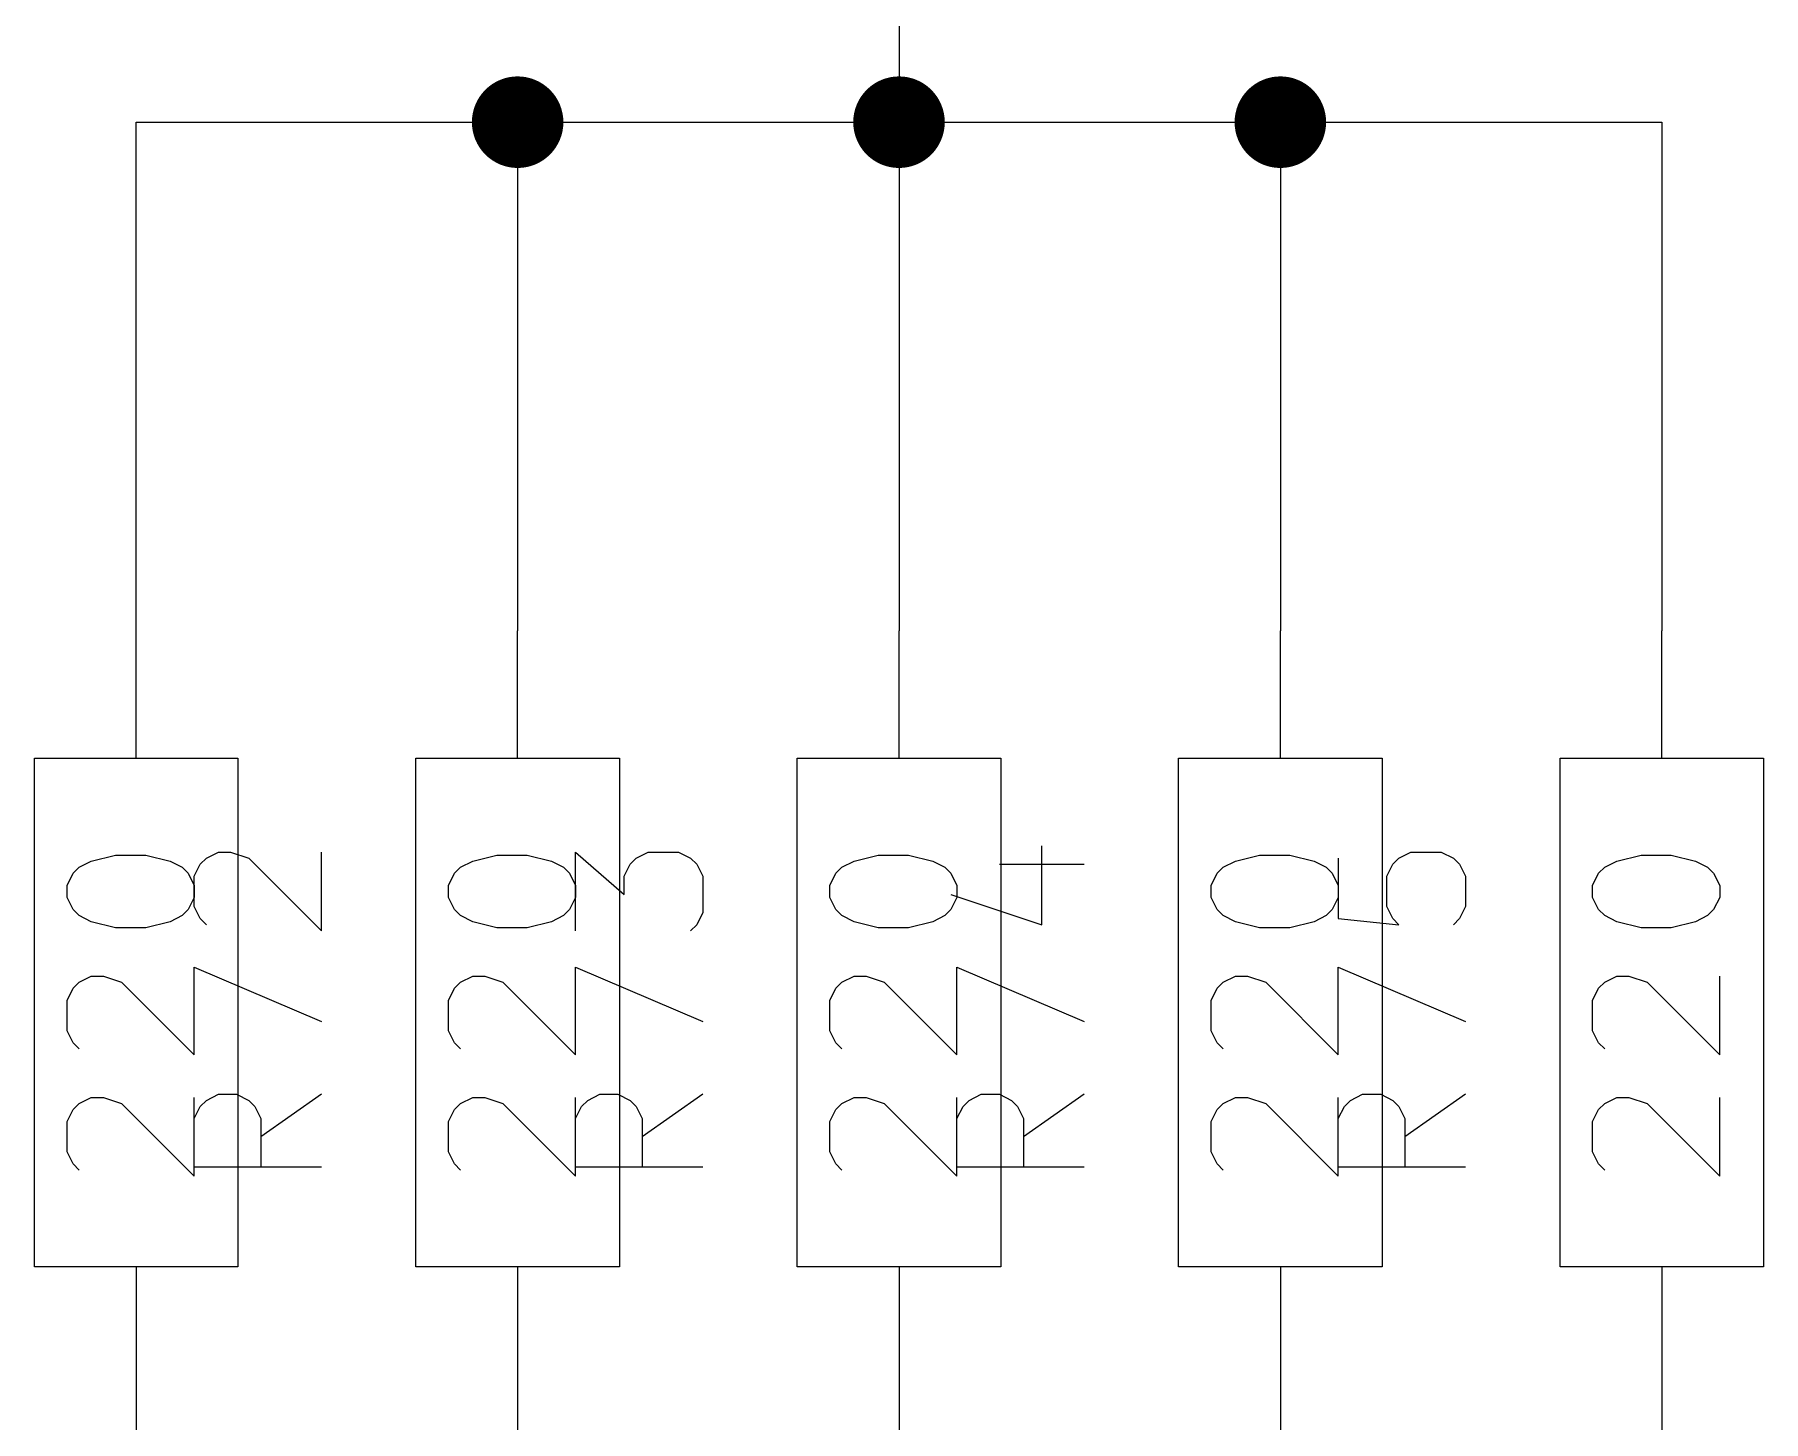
# Model space of a CAD drawing. Extents: x 0.4 to 16.1, y -11.3 to -0.4.
# Drawn here: x 1.16 to 1.84, y -1.511 to -0.966 of the extents above; entities that cross this region are included whole.
import ezdxf

# ---------------------------------------------------------------- set-up
doc = ezdxf.new("R2010")
doc.units = 0
doc.header["$MEASUREMENT"] = 0
for name, color, linetype in [('CYAN2', 4, 'CONTINUOUS'), ('GREEN3', 91, 'CONTINUOUS'), ('RED2', 1, 'CONTINUOUS')]:
    doc.layers.add(name, color=color, linetype=linetype)

msp = doc.modelspace()

# ---------------------------------------------------------------- linework, layer by layer
at = {"layer": 'CYAN2', "linetype": 'CONTINUOUS'}
for p, q in [((1.55613, -1.31547), (1.55613, -1.28452)), ((1.55613, -1.31547), (1.55613, -1.28452)), ((1.17756, -1.29285), (1.18232, -1.29047)), ((1.17756, -1.29285), (1.18232, -1.29047)), ((1.18232, -1.29047), (1.19185, -1.28809)), ((1.18232, -1.29047), (1.19185, -1.28809)), ((1.19185, -1.28809), (1.20375, -1.28809)), ((1.19185, -1.28809), (1.20375, -1.28809)), ((1.20375, -1.28809), (1.21328, -1.29047)), ((1.20375, -1.28809), (1.21328, -1.29047)), ((1.21328, -1.29047), (1.21804, -1.29285)), ((1.21328, -1.29047), (1.21804, -1.29285)), ((1.2228, -1.29643), (1.22518, -1.29167)), ((1.2228, -1.29643), (1.22518, -1.29167)), ((1.22518, -1.29167), (1.22756, -1.28928)), ((1.22518, -1.29167), (1.22756, -1.28928)), ((1.22756, -1.28928), (1.23232, -1.2869)), ((1.22756, -1.28928), (1.23232, -1.2869)), ((1.23232, -1.2869), (1.23709, -1.2869)), ((1.23232, -1.2869), (1.23709, -1.2869)), ((1.23709, -1.2869), (1.24423, -1.28928)), ((1.23709, -1.2869), (1.24423, -1.28928)), ((1.24423, -1.28928), (1.2728, -1.31785)), ((1.24423, -1.28928), (1.2728, -1.31785)), ((1.2728, -1.31785), (1.2728, -1.2869)), ((1.2728, -1.31785), (1.2728, -1.2869)), ((1.32756, -1.29285), (1.33232, -1.29047)), ((1.32756, -1.29285), (1.33232, -1.29047)), ((1.33232, -1.29047), (1.34185, -1.28809)), ((1.33232, -1.29047), (1.34185, -1.28809)), ((1.34185, -1.28809), (1.35375, -1.28809)), ((1.34185, -1.28809), (1.35375, -1.28809)), ((1.35375, -1.28809), (1.36328, -1.29047)), ((1.35375, -1.28809), (1.36328, -1.29047)), ((1.36328, -1.29047), (1.36804, -1.29285)), ((1.36328, -1.29047), (1.36804, -1.29285)), ((1.3728, -1.31785), (1.3728, -1.2869)), ((1.3728, -1.2869), (1.39185, -1.30357)), ((1.3728, -1.31785), (1.3728, -1.2869)), ((1.3728, -1.2869), (1.39185, -1.30357)), ((1.39185, -1.29643), (1.39423, -1.29167)), ((1.39185, -1.29643), (1.39423, -1.29167)), ((1.39423, -1.29167), (1.39661, -1.28928)), ((1.39423, -1.29167), (1.39661, -1.28928)), ((1.39661, -1.28928), (1.40137, -1.2869)), ((1.39661, -1.28928), (1.40137, -1.2869)), ((1.40137, -1.2869), (1.41328, -1.2869)), ((1.40137, -1.2869), (1.41328, -1.2869)), ((1.41328, -1.2869), (1.41804, -1.28928)), ((1.41328, -1.2869), (1.41804, -1.28928)), ((1.41804, -1.28928), (1.42042, -1.29167)), ((1.41804, -1.28928), (1.42042, -1.29167)), ((1.42042, -1.29167), (1.4228, -1.29643)), ((1.42042, -1.29167), (1.4228, -1.29643)), ((1.47756, -1.29285), (1.48232, -1.29047)), ((1.47756, -1.29285), (1.48232, -1.29047)), ((1.48232, -1.29047), (1.49185, -1.28809)), ((1.48232, -1.29047), (1.49185, -1.28809)), ((1.49185, -1.28809), (1.50375, -1.28809)), ((1.49185, -1.28809), (1.50375, -1.28809)), ((1.50375, -1.28809), (1.51328, -1.29047)), ((1.50375, -1.28809), (1.51328, -1.29047)), ((1.51328, -1.29047), (1.51804, -1.29285)), ((1.51328, -1.29047), (1.51804, -1.29285)), ((1.53947, -1.29167), (1.5728, -1.29167)), ((1.53947, -1.29167), (1.5728, -1.29167)), ((1.62756, -1.29285), (1.63232, -1.29047)), ((1.62756, -1.29285), (1.63232, -1.29047)), ((1.63232, -1.29047), (1.64185, -1.28809)), ((1.63232, -1.29047), (1.64185, -1.28809)), ((1.64185, -1.28809), (1.65375, -1.28809)), ((1.64185, -1.28809), (1.65375, -1.28809)), ((1.65375, -1.28809), (1.66328, -1.29047)), ((1.65375, -1.28809), (1.66328, -1.29047)), ((1.66328, -1.29047), (1.66804, -1.29285)), ((1.66328, -1.29047), (1.66804, -1.29285)), ((1.6728, -1.28928), (1.6728, -1.31309)), ((1.6728, -1.28928), (1.6728, -1.31309)), ((1.69185, -1.29643), (1.69423, -1.29167)), ((1.69185, -1.29643), (1.69423, -1.29167)), ((1.69423, -1.29167), (1.69661, -1.28928)), ((1.69423, -1.29167), (1.69661, -1.28928)), ((1.69661, -1.28928), (1.70137, -1.2869)), ((1.69661, -1.28928), (1.70137, -1.2869)), ((1.70137, -1.2869), (1.71328, -1.2869)), ((1.70137, -1.2869), (1.71328, -1.2869)), ((1.71328, -1.2869), (1.71804, -1.28928)), ((1.71328, -1.2869), (1.71804, -1.28928)), ((1.71804, -1.28928), (1.72042, -1.29167)), ((1.71804, -1.28928), (1.72042, -1.29167)), ((1.72042, -1.29167), (1.7228, -1.29643)), ((1.72042, -1.29167), (1.7228, -1.29643)), ((1.77756, -1.29285), (1.78232, -1.29047)), ((1.77756, -1.29285), (1.78232, -1.29047)), ((1.78232, -1.29047), (1.79185, -1.28809)), ((1.78232, -1.29047), (1.79185, -1.28809)), ((1.79185, -1.28809), (1.80375, -1.28809)), ((1.79185, -1.28809), (1.80375, -1.28809)), ((1.80375, -1.28809), (1.81328, -1.29047)), ((1.80375, -1.28809), (1.81328, -1.29047)), ((1.81328, -1.29047), (1.81804, -1.29285)), ((1.81328, -1.29047), (1.81804, -1.29285)), ((1.1728, -1.3), (1.17518, -1.29524)), ((1.1728, -1.3), (1.17518, -1.29524)), ((1.17518, -1.29524), (1.17756, -1.29285)), ((1.17518, -1.29524), (1.17756, -1.29285)), ((1.21804, -1.29285), (1.22042, -1.29524)), ((1.21804, -1.29285), (1.22042, -1.29524)), ((1.22042, -1.29524), (1.2228, -1.3)), ((1.22042, -1.29524), (1.2228, -1.3)), ((1.2228, -1.30833), (1.2228, -1.29643)), ((1.2228, -1.30833), (1.2228, -1.29643)), ((1.3228, -1.3), (1.32518, -1.29524)), ((1.3228, -1.3), (1.32518, -1.29524)), ((1.32518, -1.29524), (1.32756, -1.29285)), ((1.32518, -1.29524), (1.32756, -1.29285)), ((1.36804, -1.29285), (1.37042, -1.29524)), ((1.36804, -1.29285), (1.37042, -1.29524)), ((1.37042, -1.29524), (1.3728, -1.3)), ((1.37042, -1.29524), (1.3728, -1.3)), ((1.39185, -1.30357), (1.39185, -1.29643)), ((1.39185, -1.30357), (1.39185, -1.29643)), ((1.4228, -1.29643), (1.4228, -1.31071)), ((1.4228, -1.29643), (1.4228, -1.31071)), ((1.4728, -1.3), (1.47518, -1.29524)), ((1.4728, -1.3), (1.47518, -1.29524)), ((1.47518, -1.29524), (1.47756, -1.29285)), ((1.47518, -1.29524), (1.47756, -1.29285)), ((1.51804, -1.29285), (1.52042, -1.29524)), ((1.51804, -1.29285), (1.52042, -1.29524)), ((1.52042, -1.29524), (1.5228, -1.3)), ((1.52042, -1.29524), (1.5228, -1.3)), ((1.6228, -1.3), (1.62518, -1.29524)), ((1.6228, -1.3), (1.62518, -1.29524)), ((1.62518, -1.29524), (1.62756, -1.29285)), ((1.62518, -1.29524), (1.62756, -1.29285)), ((1.66804, -1.29285), (1.67042, -1.29524)), ((1.66804, -1.29285), (1.67042, -1.29524)), ((1.67042, -1.29524), (1.6728, -1.3)), ((1.67042, -1.29524), (1.6728, -1.3)), ((1.69185, -1.30833), (1.69185, -1.29643)), ((1.69185, -1.30833), (1.69185, -1.29643)), ((1.7228, -1.29643), (1.7228, -1.30833)), ((1.7228, -1.29643), (1.7228, -1.30833)), ((1.7728, -1.3), (1.77518, -1.29524)), ((1.7728, -1.3), (1.77518, -1.29524)), ((1.77518, -1.29524), (1.77756, -1.29285)), ((1.77518, -1.29524), (1.77756, -1.29285)), ((1.81804, -1.29285), (1.82042, -1.29524)), ((1.81804, -1.29285), (1.82042, -1.29524)), ((1.82042, -1.29524), (1.8228, -1.3)), ((1.82042, -1.29524), (1.8228, -1.3)), ((1.1728, -1.30476), (1.1728, -1.3)), ((1.1728, -1.30476), (1.1728, -1.3)), ((1.17518, -1.30952), (1.1728, -1.30476)), ((1.17518, -1.30952), (1.1728, -1.30476)), ((1.2228, -1.30476), (1.22042, -1.30952)), ((1.2228, -1.30476), (1.22042, -1.30952)), ((1.2228, -1.3), (1.2228, -1.30476)), ((1.2228, -1.3), (1.2228, -1.30476)), ((1.3228, -1.30476), (1.3228, -1.3)), ((1.3228, -1.30476), (1.3228, -1.3)), ((1.32518, -1.30952), (1.3228, -1.30476)), ((1.32518, -1.30952), (1.3228, -1.30476)), ((1.3728, -1.30476), (1.37042, -1.30952)), ((1.3728, -1.30476), (1.37042, -1.30952)), ((1.3728, -1.3), (1.3728, -1.30476)), ((1.3728, -1.3), (1.3728, -1.30476)), ((1.4728, -1.30476), (1.4728, -1.3)), ((1.4728, -1.30476), (1.4728, -1.3)), ((1.47518, -1.30952), (1.4728, -1.30476)), ((1.47518, -1.30952), (1.4728, -1.30476)), ((1.52042, -1.30357), (1.55613, -1.31547)), ((1.52042, -1.30357), (1.55613, -1.31547)), ((1.5228, -1.30476), (1.52042, -1.30952)), ((1.5228, -1.30476), (1.52042, -1.30952)), ((1.5228, -1.3), (1.5228, -1.30476)), ((1.5228, -1.3), (1.5228, -1.30476)), ((1.6228, -1.30476), (1.6228, -1.3)), ((1.6228, -1.30476), (1.6228, -1.3)), ((1.62518, -1.30952), (1.6228, -1.30476)), ((1.62518, -1.30952), (1.6228, -1.30476)), ((1.6728, -1.30476), (1.67042, -1.30952)), ((1.6728, -1.30476), (1.67042, -1.30952)), ((1.6728, -1.3), (1.6728, -1.30476)), ((1.6728, -1.3), (1.6728, -1.30476)), ((1.7728, -1.30476), (1.7728, -1.3)), ((1.7728, -1.30476), (1.7728, -1.3)), ((1.77518, -1.30952), (1.7728, -1.30476)), ((1.77518, -1.30952), (1.7728, -1.30476)), ((1.8228, -1.30476), (1.82042, -1.30952)), ((1.8228, -1.30476), (1.82042, -1.30952)), ((1.8228, -1.3), (1.8228, -1.30476)), ((1.8228, -1.3), (1.8228, -1.30476)), ((1.17756, -1.3119), (1.17518, -1.30952)), ((1.17756, -1.3119), (1.17518, -1.30952)), ((1.18232, -1.31428), (1.17756, -1.3119)), ((1.18232, -1.31428), (1.17756, -1.3119)), ((1.21804, -1.3119), (1.21328, -1.31428)), ((1.21804, -1.3119), (1.21328, -1.31428)), ((1.22042, -1.30952), (1.21804, -1.3119)), ((1.22042, -1.30952), (1.21804, -1.3119)), ((1.22518, -1.31309), (1.2228, -1.30833)), ((1.22518, -1.31309), (1.2228, -1.30833)), ((1.32756, -1.3119), (1.32518, -1.30952)), ((1.32756, -1.3119), (1.32518, -1.30952)), ((1.33232, -1.31428), (1.32756, -1.3119)), ((1.33232, -1.31428), (1.32756, -1.3119)), ((1.36804, -1.3119), (1.36328, -1.31428)), ((1.36804, -1.3119), (1.36328, -1.31428)), ((1.37042, -1.30952), (1.36804, -1.3119)), ((1.37042, -1.30952), (1.36804, -1.3119)), ((1.4228, -1.31071), (1.42042, -1.31547)), ((1.4228, -1.31071), (1.42042, -1.31547)), ((1.47756, -1.3119), (1.47518, -1.30952)), ((1.47756, -1.3119), (1.47518, -1.30952)), ((1.48232, -1.31428), (1.47756, -1.3119)), ((1.48232, -1.31428), (1.47756, -1.3119)), ((1.51804, -1.3119), (1.51328, -1.31428)), ((1.51804, -1.3119), (1.51328, -1.31428)), ((1.52042, -1.30952), (1.51804, -1.3119)), ((1.52042, -1.30952), (1.51804, -1.3119)), ((1.62756, -1.3119), (1.62518, -1.30952)), ((1.62756, -1.3119), (1.62518, -1.30952)), ((1.63232, -1.31428), (1.62756, -1.3119)), ((1.63232, -1.31428), (1.62756, -1.3119)), ((1.66804, -1.3119), (1.66328, -1.31428)), ((1.66804, -1.3119), (1.66328, -1.31428)), ((1.67042, -1.30952), (1.66804, -1.3119)), ((1.67042, -1.30952), (1.66804, -1.3119)), ((1.69423, -1.31309), (1.69185, -1.30833)), ((1.69423, -1.31309), (1.69185, -1.30833)), ((1.7228, -1.30833), (1.72042, -1.31309)), ((1.7228, -1.30833), (1.72042, -1.31309)), ((1.77756, -1.3119), (1.77518, -1.30952)), ((1.77756, -1.3119), (1.77518, -1.30952)), ((1.78232, -1.31428), (1.77756, -1.3119)), ((1.78232, -1.31428), (1.77756, -1.3119)), ((1.81804, -1.3119), (1.81328, -1.31428)), ((1.81804, -1.3119), (1.81328, -1.31428)), ((1.82042, -1.30952), (1.81804, -1.3119)), ((1.82042, -1.30952), (1.81804, -1.3119)), ((1.19185, -1.31666), (1.18232, -1.31428)), ((1.19185, -1.31666), (1.18232, -1.31428)), ((1.20375, -1.31666), (1.19185, -1.31666)), ((1.20375, -1.31666), (1.19185, -1.31666)), ((1.21328, -1.31428), (1.20375, -1.31666)), ((1.21328, -1.31428), (1.20375, -1.31666)), ((1.22756, -1.31547), (1.22518, -1.31309)), ((1.22756, -1.31547), (1.22518, -1.31309)), ((1.34185, -1.31666), (1.33232, -1.31428)), ((1.34185, -1.31666), (1.33232, -1.31428)), ((1.35375, -1.31666), (1.34185, -1.31666)), ((1.35375, -1.31666), (1.34185, -1.31666)), ((1.36328, -1.31428), (1.35375, -1.31666)), ((1.36328, -1.31428), (1.35375, -1.31666)), ((1.42042, -1.31547), (1.41804, -1.31785)), ((1.42042, -1.31547), (1.41804, -1.31785)), ((1.49185, -1.31666), (1.48232, -1.31428)), ((1.49185, -1.31666), (1.48232, -1.31428)), ((1.50375, -1.31666), (1.49185, -1.31666)), ((1.50375, -1.31666), (1.49185, -1.31666)), ((1.51328, -1.31428), (1.50375, -1.31666)), ((1.51328, -1.31428), (1.50375, -1.31666)), ((1.64185, -1.31666), (1.63232, -1.31428)), ((1.64185, -1.31666), (1.63232, -1.31428)), ((1.65375, -1.31666), (1.64185, -1.31666)), ((1.65375, -1.31666), (1.64185, -1.31666)), ((1.66328, -1.31428), (1.65375, -1.31666)), ((1.66328, -1.31428), (1.65375, -1.31666)), ((1.6728, -1.31309), (1.69661, -1.31547)), ((1.6728, -1.31309), (1.69661, -1.31547)), ((1.69661, -1.31547), (1.69423, -1.31309)), ((1.69661, -1.31547), (1.69423, -1.31309)), ((1.72042, -1.31309), (1.71804, -1.31547)), ((1.72042, -1.31309), (1.71804, -1.31547)), ((1.79185, -1.31666), (1.78232, -1.31428)), ((1.79185, -1.31666), (1.78232, -1.31428)), ((1.80375, -1.31666), (1.79185, -1.31666)), ((1.80375, -1.31666), (1.79185, -1.31666)), ((1.81328, -1.31428), (1.80375, -1.31666)), ((1.81328, -1.31428), (1.80375, -1.31666)), ((1.2228, -1.36547), (1.2228, -1.33214)), ((1.2228, -1.33214), (1.2728, -1.35357)), ((1.2228, -1.36547), (1.2228, -1.33214)), ((1.2228, -1.33214), (1.2728, -1.35357)), ((1.3728, -1.36547), (1.3728, -1.33214)), ((1.3728, -1.33214), (1.4228, -1.35357)), ((1.3728, -1.36547), (1.3728, -1.33214)), ((1.3728, -1.33214), (1.4228, -1.35357)), ((1.5228, -1.36547), (1.5228, -1.33214)), ((1.5228, -1.33214), (1.5728, -1.35357)), ((1.5228, -1.36547), (1.5228, -1.33214)), ((1.5228, -1.33214), (1.5728, -1.35357)), ((1.6728, -1.36547), (1.6728, -1.33214)), ((1.6728, -1.33214), (1.7228, -1.35357)), ((1.6728, -1.36547), (1.6728, -1.33214)), ((1.6728, -1.33214), (1.7228, -1.35357)), ((1.17518, -1.34047), (1.17756, -1.33809)), ((1.17518, -1.34047), (1.17756, -1.33809)), ((1.17756, -1.33809), (1.18232, -1.33571)), ((1.17756, -1.33809), (1.18232, -1.33571)), ((1.18232, -1.33571), (1.18709, -1.33571)), ((1.18232, -1.33571), (1.18709, -1.33571)), ((1.18709, -1.33571), (1.19423, -1.33809)), ((1.18709, -1.33571), (1.19423, -1.33809)), ((1.19423, -1.33809), (1.2228, -1.36666)), ((1.19423, -1.33809), (1.2228, -1.36666)), ((1.2228, -1.36666), (1.2228, -1.33571)), ((1.2228, -1.36666), (1.2228, -1.33571)), ((1.32518, -1.34047), (1.32756, -1.33809)), ((1.32518, -1.34047), (1.32756, -1.33809)), ((1.32756, -1.33809), (1.33232, -1.33571)), ((1.32756, -1.33809), (1.33232, -1.33571)), ((1.33232, -1.33571), (1.33709, -1.33571)), ((1.33232, -1.33571), (1.33709, -1.33571)), ((1.33709, -1.33571), (1.34423, -1.33809)), ((1.33709, -1.33571), (1.34423, -1.33809)), ((1.34423, -1.33809), (1.3728, -1.36666)), ((1.34423, -1.33809), (1.3728, -1.36666)), ((1.3728, -1.36666), (1.3728, -1.33571)), ((1.3728, -1.36666), (1.3728, -1.33571)), ((1.47518, -1.34047), (1.47756, -1.33809)), ((1.47518, -1.34047), (1.47756, -1.33809)), ((1.47756, -1.33809), (1.48232, -1.33571)), ((1.47756, -1.33809), (1.48232, -1.33571)), ((1.48232, -1.33571), (1.48709, -1.33571)), ((1.48232, -1.33571), (1.48709, -1.33571)), ((1.48709, -1.33571), (1.49423, -1.33809)), ((1.48709, -1.33571), (1.49423, -1.33809)), ((1.49423, -1.33809), (1.5228, -1.36666)), ((1.49423, -1.33809), (1.5228, -1.36666)), ((1.5228, -1.36666), (1.5228, -1.33571)), ((1.5228, -1.36666), (1.5228, -1.33571)), ((1.62518, -1.34047), (1.62756, -1.33809)), ((1.62518, -1.34047), (1.62756, -1.33809)), ((1.62756, -1.33809), (1.63232, -1.33571)), ((1.62756, -1.33809), (1.63232, -1.33571)), ((1.63232, -1.33571), (1.63709, -1.33571)), ((1.63232, -1.33571), (1.63709, -1.33571)), ((1.63709, -1.33571), (1.64423, -1.33809)), ((1.63709, -1.33571), (1.64423, -1.33809)), ((1.64423, -1.33809), (1.6728, -1.36666)), ((1.64423, -1.33809), (1.6728, -1.36666)), ((1.6728, -1.36666), (1.6728, -1.33571)), ((1.6728, -1.36666), (1.6728, -1.33571)), ((1.77518, -1.34047), (1.77756, -1.33809)), ((1.77518, -1.34047), (1.77756, -1.33809)), ((1.77756, -1.33809), (1.78232, -1.33571)), ((1.77756, -1.33809), (1.78232, -1.33571)), ((1.78232, -1.33571), (1.78709, -1.33571)), ((1.78232, -1.33571), (1.78709, -1.33571)), ((1.78709, -1.33571), (1.79423, -1.33809)), ((1.78709, -1.33571), (1.79423, -1.33809)), ((1.79423, -1.33809), (1.8228, -1.36666)), ((1.79423, -1.33809), (1.8228, -1.36666)), ((1.8228, -1.36666), (1.8228, -1.33571)), ((1.8228, -1.36666), (1.8228, -1.33571)), ((1.1728, -1.34523), (1.17518, -1.34047)), ((1.1728, -1.34523), (1.17518, -1.34047)), ((1.1728, -1.35714), (1.1728, -1.34523)), ((1.1728, -1.35714), (1.1728, -1.34523)), ((1.3228, -1.34523), (1.32518, -1.34047)), ((1.3228, -1.34523), (1.32518, -1.34047)), ((1.3228, -1.35714), (1.3228, -1.34523)), ((1.3228, -1.35714), (1.3228, -1.34523)), ((1.4728, -1.34523), (1.47518, -1.34047)), ((1.4728, -1.34523), (1.47518, -1.34047)), ((1.4728, -1.35714), (1.4728, -1.34523)), ((1.4728, -1.35714), (1.4728, -1.34523)), ((1.6228, -1.34523), (1.62518, -1.34047)), ((1.6228, -1.34523), (1.62518, -1.34047)), ((1.6228, -1.35714), (1.6228, -1.34523)), ((1.6228, -1.35714), (1.6228, -1.34523)), ((1.7728, -1.34523), (1.77518, -1.34047)), ((1.7728, -1.34523), (1.77518, -1.34047)), ((1.7728, -1.35714), (1.7728, -1.34523)), ((1.7728, -1.35714), (1.7728, -1.34523)), ((1.17518, -1.3619), (1.1728, -1.35714)), ((1.17518, -1.3619), (1.1728, -1.35714)), ((1.32518, -1.3619), (1.3228, -1.35714)), ((1.32518, -1.3619), (1.3228, -1.35714)), ((1.47518, -1.3619), (1.4728, -1.35714)), ((1.47518, -1.3619), (1.4728, -1.35714)), ((1.62518, -1.3619), (1.6228, -1.35714)), ((1.62518, -1.3619), (1.6228, -1.35714)), ((1.77518, -1.3619), (1.7728, -1.35714)), ((1.77518, -1.3619), (1.7728, -1.35714)), ((1.17756, -1.36428), (1.17518, -1.3619)), ((1.17756, -1.36428), (1.17518, -1.3619)), ((1.32756, -1.36428), (1.32518, -1.3619)), ((1.32756, -1.36428), (1.32518, -1.3619)), ((1.47756, -1.36428), (1.47518, -1.3619)), ((1.47756, -1.36428), (1.47518, -1.3619)), ((1.62756, -1.36428), (1.62518, -1.3619)), ((1.62756, -1.36428), (1.62518, -1.3619)), ((1.77756, -1.36428), (1.77518, -1.3619)), ((1.77756, -1.36428), (1.77518, -1.3619)), ((1.17518, -1.38809), (1.17756, -1.38571)), ((1.17518, -1.38809), (1.17756, -1.38571)), ((1.17756, -1.38571), (1.18232, -1.38333)), ((1.17756, -1.38571), (1.18232, -1.38333)), ((1.18232, -1.38333), (1.18709, -1.38333)), ((1.18232, -1.38333), (1.18709, -1.38333)), ((1.18709, -1.38333), (1.19423, -1.38571)), ((1.18709, -1.38333), (1.19423, -1.38571)), ((1.19423, -1.38571), (1.2228, -1.41428)), ((1.19423, -1.38571), (1.2228, -1.41428)), ((1.2228, -1.41428), (1.2228, -1.38333)), ((1.2228, -1.41428), (1.2228, -1.38333)), ((1.2228, -1.39167), (1.22518, -1.3869)), ((1.2228, -1.39167), (1.22518, -1.3869)), ((1.22518, -1.3869), (1.22756, -1.38452)), ((1.22518, -1.3869), (1.22756, -1.38452)), ((1.22756, -1.38452), (1.23232, -1.38214)), ((1.22756, -1.38452), (1.23232, -1.38214)), ((1.23232, -1.38214), (1.23947, -1.38214)), ((1.23232, -1.38214), (1.23947, -1.38214)), ((1.23947, -1.38214), (1.24423, -1.38452)), ((1.23947, -1.38214), (1.24423, -1.38452)), ((1.24423, -1.38452), (1.24661, -1.3869)), ((1.24423, -1.38452), (1.24661, -1.3869)), ((1.24661, -1.3869), (1.24899, -1.39167)), ((1.24661, -1.3869), (1.24899, -1.39167)), ((1.2728, -1.38214), (1.24899, -1.39881)), ((1.2728, -1.38214), (1.24899, -1.39881)), ((1.32518, -1.38809), (1.32756, -1.38571)), ((1.32518, -1.38809), (1.32756, -1.38571)), ((1.32756, -1.38571), (1.33232, -1.38333)), ((1.32756, -1.38571), (1.33232, -1.38333)), ((1.33232, -1.38333), (1.33709, -1.38333)), ((1.33232, -1.38333), (1.33709, -1.38333)), ((1.33709, -1.38333), (1.34423, -1.38571)), ((1.33709, -1.38333), (1.34423, -1.38571)), ((1.34423, -1.38571), (1.3728, -1.41428)), ((1.34423, -1.38571), (1.3728, -1.41428)), ((1.3728, -1.41428), (1.3728, -1.38333)), ((1.3728, -1.41428), (1.3728, -1.38333)), ((1.3728, -1.39167), (1.37518, -1.3869)), ((1.3728, -1.39167), (1.37518, -1.3869)), ((1.37518, -1.3869), (1.37756, -1.38452)), ((1.37518, -1.3869), (1.37756, -1.38452)), ((1.37756, -1.38452), (1.38232, -1.38214)), ((1.37756, -1.38452), (1.38232, -1.38214)), ((1.38232, -1.38214), (1.38947, -1.38214)), ((1.38232, -1.38214), (1.38947, -1.38214)), ((1.38947, -1.38214), (1.39423, -1.38452)), ((1.38947, -1.38214), (1.39423, -1.38452)), ((1.39423, -1.38452), (1.39661, -1.3869)), ((1.39423, -1.38452), (1.39661, -1.3869)), ((1.39661, -1.3869), (1.39899, -1.39167)), ((1.39661, -1.3869), (1.39899, -1.39167)), ((1.4228, -1.38214), (1.39899, -1.39881)), ((1.4228, -1.38214), (1.39899, -1.39881)), ((1.47518, -1.38809), (1.47756, -1.38571)), ((1.47518, -1.38809), (1.47756, -1.38571)), ((1.47756, -1.38571), (1.48232, -1.38333)), ((1.47756, -1.38571), (1.48232, -1.38333)), ((1.48232, -1.38333), (1.48709, -1.38333)), ((1.48232, -1.38333), (1.48709, -1.38333)), ((1.48709, -1.38333), (1.49423, -1.38571)), ((1.48709, -1.38333), (1.49423, -1.38571)), ((1.49423, -1.38571), (1.5228, -1.41428)), ((1.49423, -1.38571), (1.5228, -1.41428)), ((1.5228, -1.41428), (1.5228, -1.38333)), ((1.5228, -1.41428), (1.5228, -1.38333)), ((1.5228, -1.39167), (1.52518, -1.3869)), ((1.5228, -1.39167), (1.52518, -1.3869)), ((1.52518, -1.3869), (1.52756, -1.38452)), ((1.52518, -1.3869), (1.52756, -1.38452)), ((1.52756, -1.38452), (1.53232, -1.38214)), ((1.52756, -1.38452), (1.53232, -1.38214)), ((1.53232, -1.38214), (1.53947, -1.38214)), ((1.53232, -1.38214), (1.53947, -1.38214)), ((1.53947, -1.38214), (1.54423, -1.38452)), ((1.53947, -1.38214), (1.54423, -1.38452)), ((1.54423, -1.38452), (1.54661, -1.3869)), ((1.54423, -1.38452), (1.54661, -1.3869)), ((1.54661, -1.3869), (1.54899, -1.39167)), ((1.54661, -1.3869), (1.54899, -1.39167)), ((1.5728, -1.38214), (1.54899, -1.39881)), ((1.5728, -1.38214), (1.54899, -1.39881)), ((1.62518, -1.38809), (1.62756, -1.38571)), ((1.62518, -1.38809), (1.62756, -1.38571)), ((1.62756, -1.38571), (1.63232, -1.38333)), ((1.62756, -1.38571), (1.63232, -1.38333)), ((1.63232, -1.38333), (1.63709, -1.38333)), ((1.63232, -1.38333), (1.63709, -1.38333)), ((1.63709, -1.38333), (1.64423, -1.38571)), ((1.63709, -1.38333), (1.64423, -1.38571)), ((1.64423, -1.38571), (1.6728, -1.41428)), ((1.64423, -1.38571), (1.6728, -1.41428)), ((1.6728, -1.41428), (1.6728, -1.38333)), ((1.6728, -1.41428), (1.6728, -1.38333)), ((1.6728, -1.39167), (1.67518, -1.3869)), ((1.6728, -1.39167), (1.67518, -1.3869)), ((1.67518, -1.3869), (1.67756, -1.38452)), ((1.67518, -1.3869), (1.67756, -1.38452)), ((1.67756, -1.38452), (1.68232, -1.38214)), ((1.67756, -1.38452), (1.68232, -1.38214)), ((1.68232, -1.38214), (1.68947, -1.38214)), ((1.68232, -1.38214), (1.68947, -1.38214)), ((1.68947, -1.38214), (1.69423, -1.38452)), ((1.68947, -1.38214), (1.69423, -1.38452)), ((1.69423, -1.38452), (1.69661, -1.3869)), ((1.69423, -1.38452), (1.69661, -1.3869)), ((1.69661, -1.3869), (1.69899, -1.39167)), ((1.69661, -1.3869), (1.69899, -1.39167)), ((1.7228, -1.38214), (1.69899, -1.39881)), ((1.7228, -1.38214), (1.69899, -1.39881)), ((1.77518, -1.38809), (1.77756, -1.38571)), ((1.77518, -1.38809), (1.77756, -1.38571)), ((1.77756, -1.38571), (1.78232, -1.38333)), ((1.77756, -1.38571), (1.78232, -1.38333)), ((1.78232, -1.38333), (1.78709, -1.38333)), ((1.78232, -1.38333), (1.78709, -1.38333)), ((1.78709, -1.38333), (1.79423, -1.38571)), ((1.78709, -1.38333), (1.79423, -1.38571)), ((1.79423, -1.38571), (1.8228, -1.41428)), ((1.79423, -1.38571), (1.8228, -1.41428)), ((1.8228, -1.41428), (1.8228, -1.38333)), ((1.8228, -1.41428), (1.8228, -1.38333)), ((1.1728, -1.39285), (1.17518, -1.38809)), ((1.1728, -1.39285), (1.17518, -1.38809)), ((1.1728, -1.40476), (1.1728, -1.39285)), ((1.1728, -1.40476), (1.1728, -1.39285)), ((1.2228, -1.41071), (1.2228, -1.39167)), ((1.2228, -1.41071), (1.2228, -1.39167)), ((1.24899, -1.39167), (1.24899, -1.41071)), ((1.24899, -1.39167), (1.24899, -1.41071)), ((1.3228, -1.39285), (1.32518, -1.38809)), ((1.3228, -1.39285), (1.32518, -1.38809)), ((1.3228, -1.40476), (1.3228, -1.39285)), ((1.3228, -1.40476), (1.3228, -1.39285)), ((1.3728, -1.41071), (1.3728, -1.39167)), ((1.3728, -1.41071), (1.3728, -1.39167)), ((1.39899, -1.39167), (1.39899, -1.41071)), ((1.39899, -1.39167), (1.39899, -1.41071)), ((1.4728, -1.39285), (1.47518, -1.38809)), ((1.4728, -1.39285), (1.47518, -1.38809)), ((1.4728, -1.40476), (1.4728, -1.39285)), ((1.4728, -1.40476), (1.4728, -1.39285)), ((1.5228, -1.41071), (1.5228, -1.39167)), ((1.5228, -1.41071), (1.5228, -1.39167)), ((1.54899, -1.39167), (1.54899, -1.41071)), ((1.54899, -1.39167), (1.54899, -1.41071)), ((1.6228, -1.39285), (1.62518, -1.38809)), ((1.6228, -1.39285), (1.62518, -1.38809)), ((1.6228, -1.40476), (1.6228, -1.39285)), ((1.6228, -1.40476), (1.6228, -1.39285)), ((1.6728, -1.41071), (1.6728, -1.39167)), ((1.6728, -1.41071), (1.6728, -1.39167)), ((1.69899, -1.39167), (1.69899, -1.41071)), ((1.69899, -1.39167), (1.69899, -1.41071)), ((1.7728, -1.39285), (1.77518, -1.38809)), ((1.7728, -1.39285), (1.77518, -1.38809)), ((1.7728, -1.40476), (1.7728, -1.39285)), ((1.7728, -1.40476), (1.7728, -1.39285)), ((1.17518, -1.40952), (1.1728, -1.40476)), ((1.17518, -1.40952), (1.1728, -1.40476)), ((1.32518, -1.40952), (1.3228, -1.40476)), ((1.32518, -1.40952), (1.3228, -1.40476)), ((1.47518, -1.40952), (1.4728, -1.40476)), ((1.47518, -1.40952), (1.4728, -1.40476)), ((1.62518, -1.40952), (1.6228, -1.40476)), ((1.62518, -1.40952), (1.6228, -1.40476)), ((1.77518, -1.40952), (1.7728, -1.40476)), ((1.77518, -1.40952), (1.7728, -1.40476)), ((1.17756, -1.4119), (1.17518, -1.40952)), ((1.17756, -1.4119), (1.17518, -1.40952)), ((1.2728, -1.41071), (1.2228, -1.41071)), ((1.2728, -1.41071), (1.2228, -1.41071)), ((1.32756, -1.4119), (1.32518, -1.40952)), ((1.32756, -1.4119), (1.32518, -1.40952)), ((1.4228, -1.41071), (1.3728, -1.41071)), ((1.4228, -1.41071), (1.3728, -1.41071)), ((1.47756, -1.4119), (1.47518, -1.40952)), ((1.47756, -1.4119), (1.47518, -1.40952)), ((1.5728, -1.41071), (1.5228, -1.41071)), ((1.5728, -1.41071), (1.5228, -1.41071)), ((1.62756, -1.4119), (1.62518, -1.40952)), ((1.62756, -1.4119), (1.62518, -1.40952)), ((1.7228, -1.41071), (1.6728, -1.41071)), ((1.7228, -1.41071), (1.6728, -1.41071)), ((1.77756, -1.4119), (1.77518, -1.40952)), ((1.77756, -1.4119), (1.77518, -1.40952))]:
    msp.add_line(p, q, dxfattribs=at)
at = {"layer": 'GREEN3', "linetype": 'CONTINUOUS'}
for p, q in [((1.5, -0.85), (1.5, -1)), ((1.2, -1), (1.35, -1)), ((1.2, -1.2), (1.2, -1)), ((1.35, -1), (1.35, -1.2)), ((1.35, -1), (1.5, -1)), ((1.5, -1), (1.65, -1)), ((1.5, -1), (1.5, -1.2)), ((1.65, -1), (1.65, -1.2)), ((1.65, -1), (1.8, -1)), ((1.8, -1), (1.8, -1.2)), ((1.2, -1.5), (1.2, -1.6)), ((1.35, -1.5), (1.35, -1.6)), ((1.5, -1.5), (1.5, -1.6)), ((1.65, -1.5), (1.65, -1.6)), ((1.8, -1.5), (1.8, -1.6))]:
    msp.add_line(p, q, dxfattribs=at)
at = {"layer": 'GREEN3', "const_width": 0.018}
for points in [[(1.341, -1, 1), (1.359, -1, 1)], [(1.491, -1, 1), (1.509, -1, 1)], [(1.641, -1, 1), (1.659, -1, 1)]]:
    msp.add_lwpolyline(points, format="xyb", close=True, dxfattribs=at)
at = {"layer": 'RED2', "linetype": 'CONTINUOUS'}
for p, q in [((1.2, -1.25), (1.2, -1.2)), ((1.2, -1.25), (1.2, -1.2)), ((1.35, -1.25), (1.35, -1.2)), ((1.35, -1.25), (1.35, -1.2)), ((1.5, -1.25), (1.5, -1.2)), ((1.5, -1.25), (1.5, -1.2)), ((1.65, -1.25), (1.65, -1.2)), ((1.65, -1.25), (1.65, -1.2)), ((1.8, -1.25), (1.8, -1.2)), ((1.8, -1.25), (1.8, -1.2)), ((1.16, -1.45), (1.16, -1.25)), ((1.16, -1.25), (1.24, -1.25)), ((1.24, -1.25), (1.24, -1.45)), ((1.31, -1.45), (1.31, -1.25)), ((1.31, -1.25), (1.39, -1.25)), ((1.39, -1.25), (1.39, -1.45)), ((1.46, -1.45), (1.46, -1.25)), ((1.46, -1.25), (1.54, -1.25)), ((1.54, -1.25), (1.54, -1.45)), ((1.61, -1.45), (1.61, -1.25)), ((1.61, -1.25), (1.69, -1.25)), ((1.69, -1.25), (1.69, -1.45)), ((1.76, -1.45), (1.76, -1.25)), ((1.76, -1.25), (1.84, -1.25)), ((1.84, -1.25), (1.84, -1.45)), ((1.24, -1.45), (1.16, -1.45)), ((1.2, -1.45), (1.2, -1.5)), ((1.2, -1.45), (1.2, -1.5)), ((1.39, -1.45), (1.31, -1.45)), ((1.35, -1.45), (1.35, -1.5)), ((1.35, -1.45), (1.35, -1.5)), ((1.54, -1.45), (1.46, -1.45)), ((1.5, -1.45), (1.5, -1.5)), ((1.5, -1.45), (1.5, -1.5)), ((1.69, -1.45), (1.61, -1.45)), ((1.65, -1.45), (1.65, -1.5)), ((1.65, -1.45), (1.65, -1.5)), ((1.84, -1.45), (1.76, -1.45)), ((1.8, -1.45), (1.8, -1.5)), ((1.8, -1.45), (1.8, -1.5))]:
    msp.add_line(p, q, dxfattribs=at)

doc.saveas('drawing.dxf')
